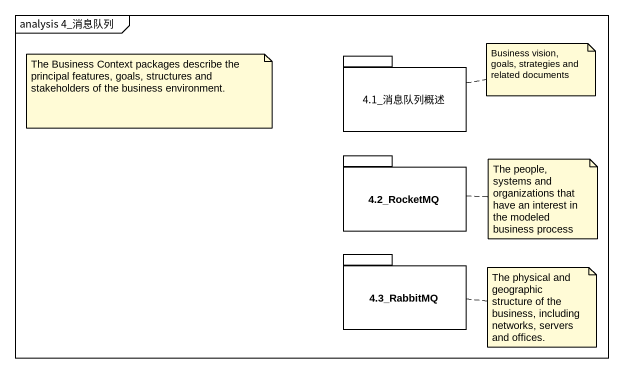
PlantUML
@startuml
mainframe analysis 4_消息队列
package "4.1_消息队列概述" as p4_1_消息队列概述 {
}
package "4.2_RocketMQ" as p4_2_RocketMQ {
}
package "4.3_RabbitMQ" as p4_3_RabbitMQ {
}
note as N1
  The Business Context packages describe the principal features, goals, structures and stakeholders of the business environment.
end note
note right of p4_1_消息队列概述 : Business vision, goals, strategies and related documents
note right of p4_2_RocketMQ : The people, systems and organizations that have an interest in the modeled business process
note right of p4_3_RabbitMQ : The physical and geographic structure of the business, including networks, servers and offices.
@enduml
